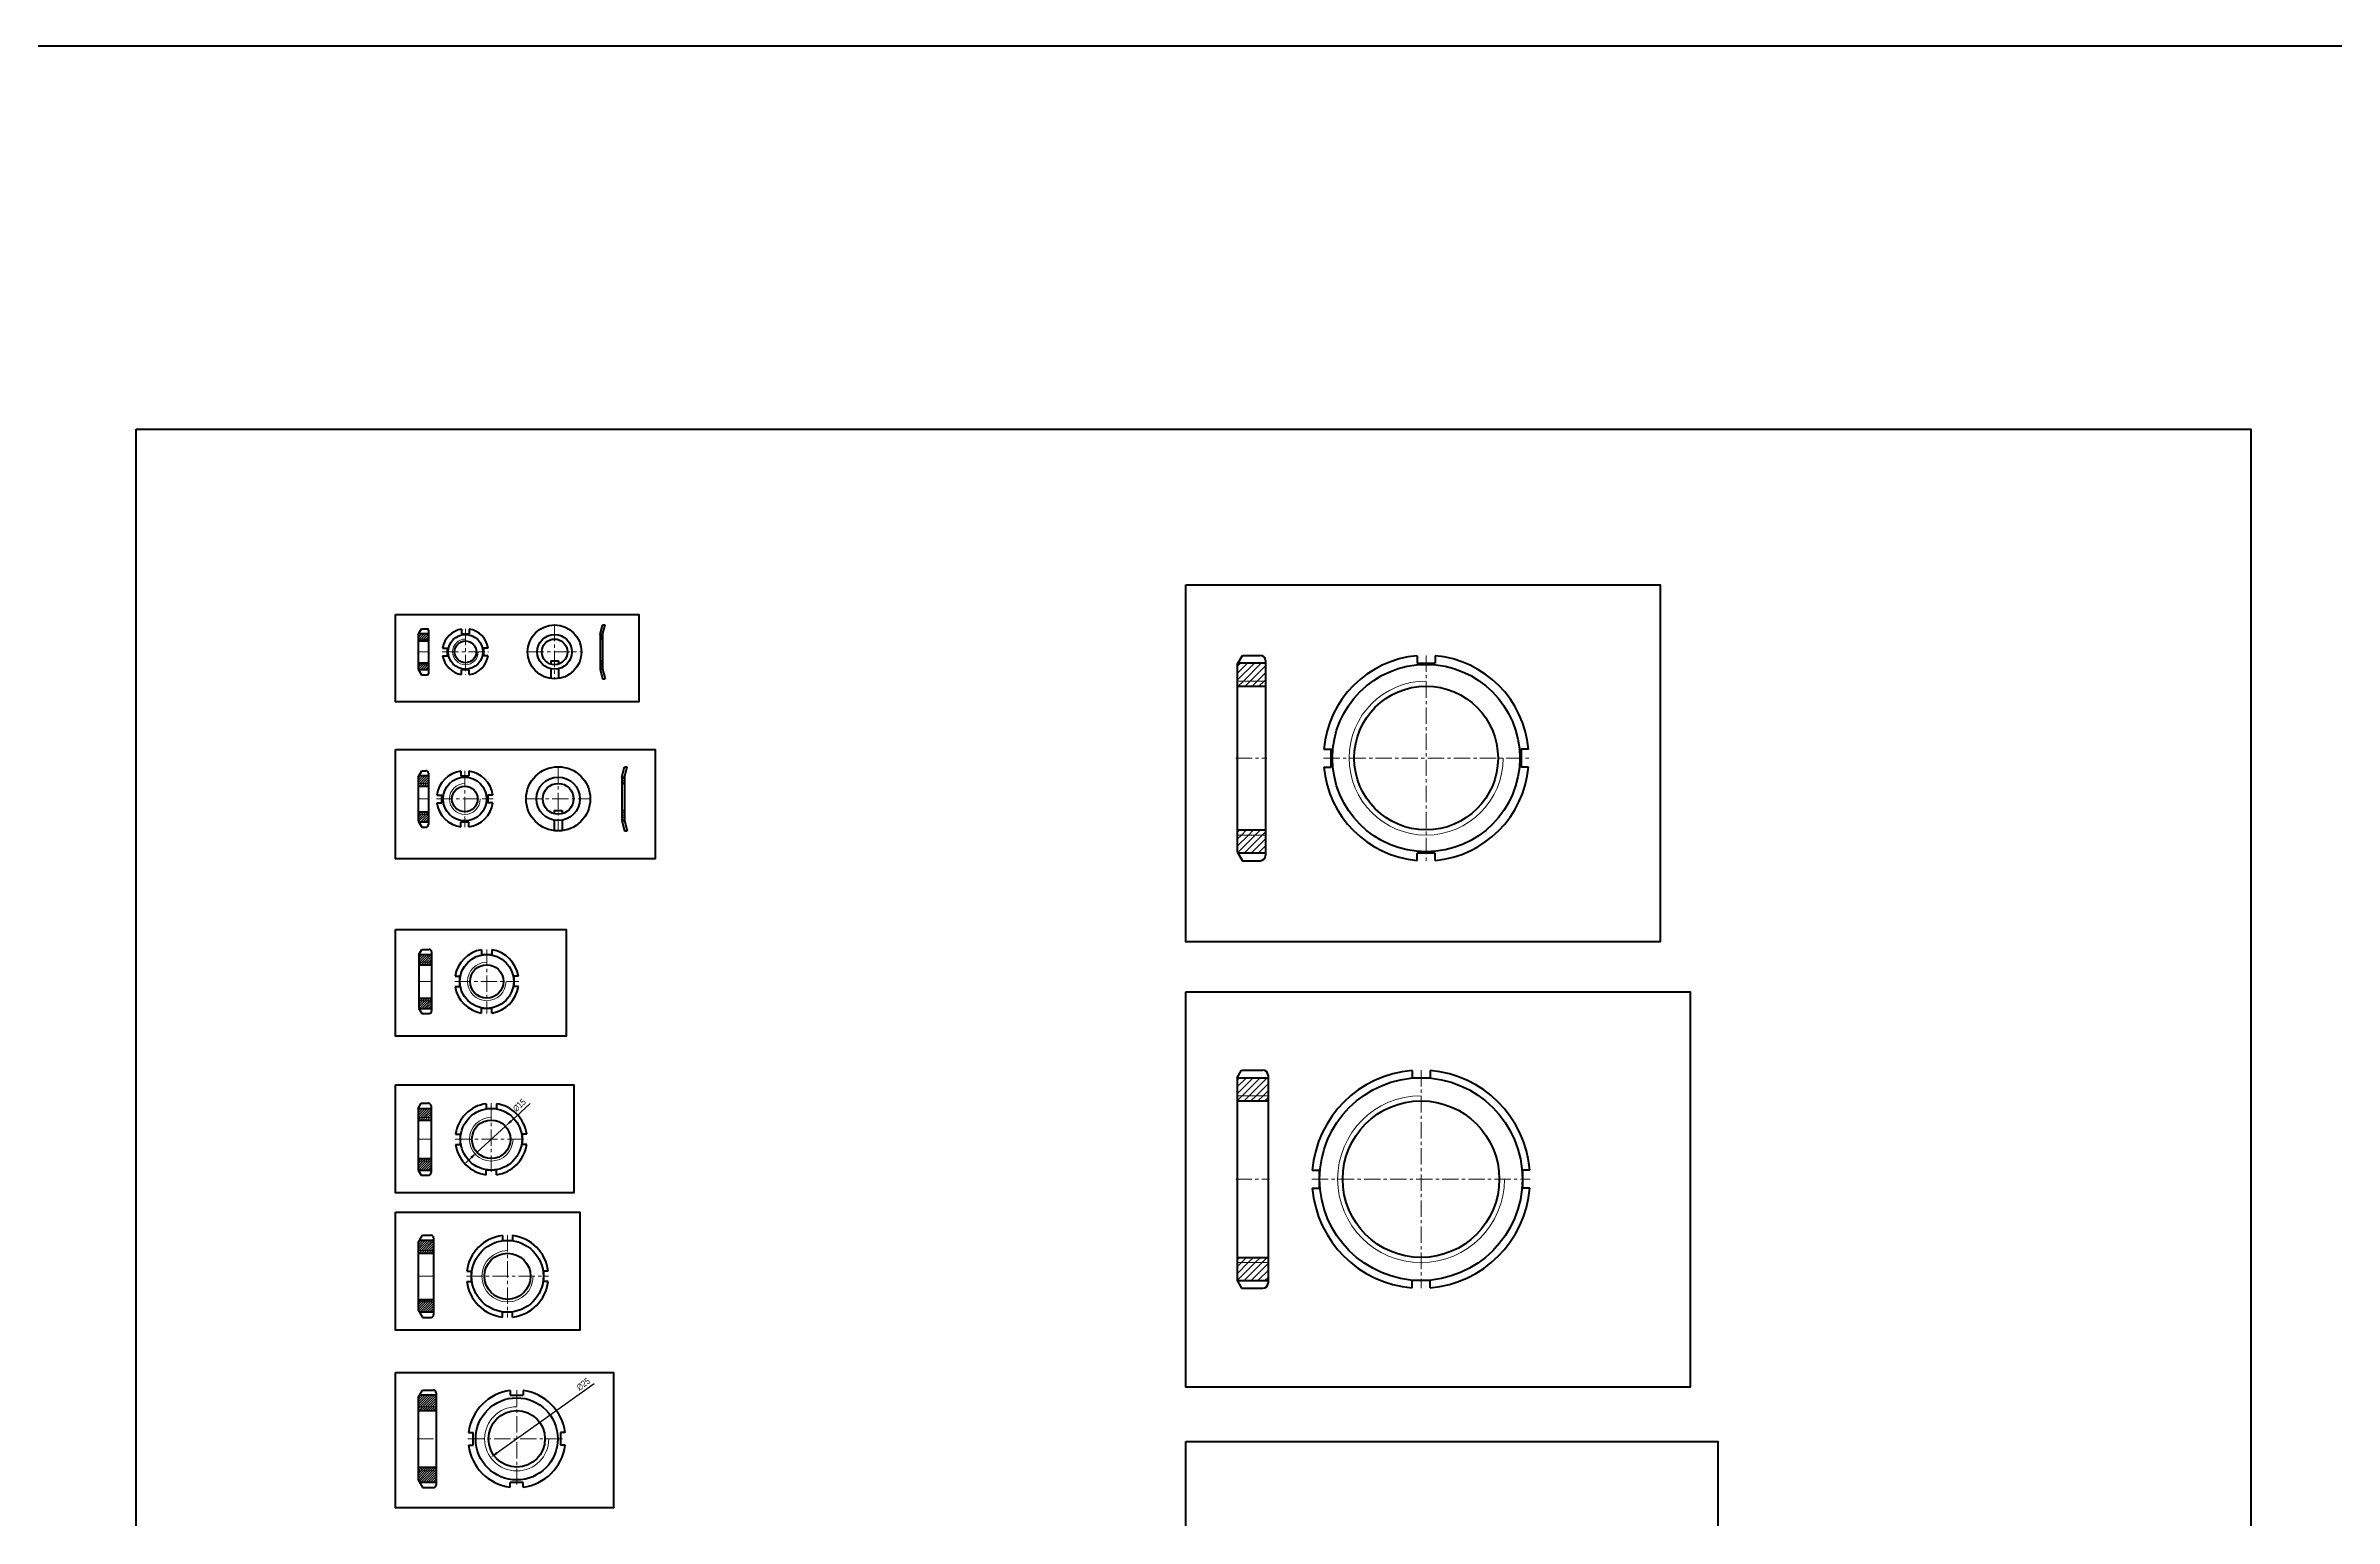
# Model space of a CAD drawing. Header units: millimetres. Extents: x -11382 to 23553, y -372 to 10786.
# Drawn here: x 5356 to 6248, y 5202 to 5775 of the extents above; entities that cross this region are included whole.
import ezdxf

# ---------------------------------------------------------------- set-up
doc = ezdxf.new("R2010")
doc.units = ezdxf.units.MM
doc.header["$LTSCALE"] = 0.2
doc.header["$PDMODE"] = 3
doc.linetypes.add('CENTER', pattern=[50.8, 31.75, -6.35, 6.35, -6.35])
doc.linetypes.add('HIDDEN', pattern=[9.525, 6.35, -3.175])
for name, color, linetype, lineweight in [('đường bao thấy', 7, 'Continuous', 40), ('đường mặt cắt', 160, 'Continuous', 15), ('đường nét chữ', 96, 'Continuous', 53), ('đường nét khuất', 4, 'HIDDEN', 15), ('đường nét mảnh', 220, 'Continuous', 15), ('đường nét tâm', 137, 'CENTER', 15)]:
    doc.layers.add(name, color=color, linetype=linetype, lineweight=lineweight)
doc.styles.add('nhat 2.5', font='arial.ttf', dxfattribs={"width": 0.8, "height": 2.5})
doc.dimstyles.new('nhật 2.5', dxfattribs={"dimtxt": 2.5, "dimasz": 3, "dimexe": 1.3, "dimexo": 0.5, "dimgap": 1, "dimtad": 1, "dimtxsty": 'nhat 2.5', "dimcen": 0, "dimadec": 0, "dimazin": 0, "dimtfac": 1, "dimtmove": 0, "dimatfit": 3, "dimfxl": 10, "dimarcsym": 1})
pattern_1 = [(45, (-167.93395, 1320.52456), (-0.449012806, 0.449012806), [])]
pattern_2 = [(45, (-168.77257, 1297.1873), (-0.449012806, 0.449012806), [])]
pattern_3 = [(45, (-179.223, 1276.542), (-0.449012806, 0.449012806), [])]
pattern_4 = [(45, (-181.2577, 1255.7567), (-0.449012806, 0.449012806), [])]
pattern_5 = [(45, (-183.4169, 1249.7841), (-0.449012806, 0.449012806), [])]
pattern_6 = [(45, (-184.42194, 1244.1053), (-0.449012806, 0.449012806), [])]
pattern_7 = [(45, (-80.5453, 1337.985), (-1.3470384, 1.3470384), [])]
pattern_8 = [(45, (-135.307, 1310.6918), (-1.3470384, 1.3470384), [])]

# ---------------------------------------------------------------- blocks, each defined once
blk = doc.blocks.new('*D84')
at = {"layer": 'Defpoints', "color": 0, "ltscale": 0.5, "transparency": 16777216}
for p in [(5535.3, 5354.47), (5524.25, 5344.32)]:
    blk.add_point(p, dxfattribs=at)
at = {"layer": 'đường bao thấy', "color": 0, "lineweight": -2, "ltscale": 0.5, "transparency": 16777216}
for p, q in [((5544.91, 5363.3), (5537.51, 5356.5)), ((5524.25, 5344.32), (5535.3, 5354.47)), ((5522.04, 5342.29), (5519.83, 5340.26))]:
    blk.add_line(p, q, dxfattribs=at)
at = {"layer": 'đường bao thấy', "color": 0, "ltscale": 0.5, "transparency": 16777216}
for points in [[(5537.17, 5356.87), (5537.84, 5356.13), (5535.3, 5354.47)], [(5521.7, 5342.66), (5522.38, 5341.93), (5524.25, 5344.32)]]:
    blk.add_solid(points, dxfattribs=at)
at = {"layer": 'đường bao thấy', "color": 0, "ltscale": 0.5, "transparency": 16777216, "insert": (5540.73, 5362.64), "char_height": 2.5, "attachment_point": 5, "rotation": 42.57112, "style": 'nhat 2.5'}
blk.add_mtext('∅15', dxfattribs=at)
blk = doc.blocks.new('*D85')
at = {"layer": 'Defpoints', "color": 0, "ltscale": 0.5, "transparency": 16777216}
for p in [(5549.9, 5239.93), (5529.53, 5225.43)]:
    blk.add_point(p, dxfattribs=at)
at = {"layer": 'đường bao thấy', "color": 0, "lineweight": -2, "ltscale": 0.5, "transparency": 16777216}
blk.add_line((5569.9, 5254.17), (5531.98, 5227.17), dxfattribs=at)
at = {"layer": 'đường bao thấy', "color": 0, "ltscale": 0.5, "transparency": 16777216}
blk.add_solid([(5531.69, 5227.58), (5532.27, 5226.76), (5529.53, 5225.43)], dxfattribs=at)
at = {"layer": 'đường bao thấy', "color": 0, "ltscale": 0.5, "transparency": 16777216, "insert": (5565.67, 5254.03), "char_height": 2.5, "attachment_point": 5, "rotation": 35.44286, "style": 'nhat 2.5'}
blk.add_mtext('∅25', dxfattribs=at)

msp = doc.modelspace()

# ---------------------------------------------------------------- hatches: boundary and pattern name
at = {"layer": 'đường mặt cắt'}
h = msp.add_hatch(dxfattribs=at)
h.set_pattern_fill('ANSI31', color=256, scale=0.2, style=0)
h.set_pattern_definition(pattern_1)
h.paths.add_polyline_path([(5505.314, 5544.27), (5505.314, 5546.27), (5501.459, 5546.27), (5501.314, 5546.02), (5501.314, 5544.27)])
h = msp.add_hatch(dxfattribs=at)
h.set_pattern_fill('ANSI31', color=256, scale=0.2, style=0)
h.set_pattern_definition(pattern_1)
h.paths.add_polyline_path([(5573.177, 5546.02), (5572.177, 5546.02), (5572.177, 5544.27), (5573.177, 5544.27)])
h = msp.add_hatch(dxfattribs=at)
h.set_pattern_fill('ANSI31', color=256, scale=0.2, style=0)
h.set_pattern_definition(pattern_1)
h.paths.add_polyline_path([(5501.314, 5544.27), (5501.314, 5543.52), (5505.314, 5543.52), (5505.314, 5544.27)])
h = msp.add_hatch(dxfattribs=at)
h.set_pattern_fill('ANSI31', color=256, scale=0.2, style=0)
h.set_pattern_definition(pattern_1)
h.paths.add_polyline_path([(5505.314, 5534.27), (5505.314, 5535.02), (5501.314, 5535.02), (5501.314, 5534.27)])
h = msp.add_hatch(dxfattribs=at)
h.set_pattern_fill('ANSI31', color=256, scale=0.2, style=0)
h.set_pattern_definition(pattern_1)
h.paths.add_polyline_path([(5501.314, 5534.27), (5501.314, 5532.52), (5501.459, 5532.27), (5505.314, 5532.27), (5505.314, 5534.27)])
h = msp.add_hatch(dxfattribs=at)
h.set_pattern_fill('ANSI31', color=256, scale=0.2, style=0)
h.set_pattern_definition(pattern_1)
h.paths.add_polyline_path([(5573.177, 5535.77), (5572.177, 5535.77), (5572.177, 5532.52), (5573.177, 5532.52)])
h = msp.add_hatch(dxfattribs=at)
h.set_pattern_fill('ANSI31', color=256, scale=0.6, style=0)
h.set_pattern_definition(pattern_7)
h.paths.add_polyline_path([(5820.698, 5534.899), (5820.41, 5534.399), (5820.41, 5527.899), (5831.41, 5527.899), (5831.41, 5534.899)])
h = msp.add_hatch(dxfattribs=at)
h.set_pattern_fill('ANSI31', color=256, scale=0.6, style=0)
h.set_pattern_definition(pattern_7)
h.paths.add_polyline_path([(5820.41, 5527.899), (5820.41, 5525.899), (5831.41, 5525.899), (5831.41, 5527.899)])
h = msp.add_hatch(dxfattribs=at)
h.set_pattern_fill('ANSI31', color=256, scale=0.2, style=0)
h.set_pattern_definition(pattern_2)
h.paths.add_polyline_path([(5501.603, 5490.956), (5501.314, 5490.456), (5501.314, 5487.956), (5505.314, 5487.956), (5505.314, 5490.956)])
h = msp.add_hatch(dxfattribs=at)
h.set_pattern_fill('ANSI31', color=256, scale=0.2, style=0)
h.set_pattern_definition(pattern_2)
h.paths.add_polyline_path([(5505.314, 5486.956), (5505.314, 5487.956), (5501.314, 5487.956), (5501.314, 5486.956)])
h = msp.add_hatch(dxfattribs=at)
h.set_pattern_fill('ANSI31', color=256, scale=0.2, style=0)
h.set_pattern_definition(pattern_2)
h.paths.add_polyline_path([(5581.68, 5490.509), (5580.68, 5490.509), (5580.68, 5488.009), (5581.68, 5488.009)])
h = msp.add_hatch(dxfattribs=at)
h.set_pattern_fill('ANSI31', color=256, scale=0.2, style=0)
h.set_pattern_definition(pattern_2)
h.paths.add_polyline_path([(5505.314, 5475.956), (5505.314, 5476.956), (5501.314, 5476.956), (5501.314, 5475.956)])
h = msp.add_hatch(dxfattribs=at)
h.set_pattern_fill('ANSI31', color=256, scale=0.2, style=0)
h.set_pattern_definition(pattern_2)
h.paths.add_polyline_path([(5505.314, 5475.956), (5501.314, 5475.956), (5501.314, 5473.456), (5501.603, 5472.956), (5505.314, 5472.956)])
h = msp.add_hatch(dxfattribs=at)
h.set_pattern_fill('ANSI31', color=256, scale=0.2, style=0)
h.set_pattern_definition(pattern_2)
h.paths.add_polyline_path([(5581.68, 5477.509), (5580.68, 5477.509), (5580.68, 5473.509), (5581.68, 5473.509)])
h = msp.add_hatch(dxfattribs=at)
h.set_pattern_fill('ANSI31', color=256, scale=0.6, style=0)
h.set_pattern_definition(pattern_7)
h.paths.add_polyline_path([(5820.41, 5469.899), (5820.41, 5467.899), (5831.41, 5467.899), (5831.41, 5469.899)])
h = msp.add_hatch(dxfattribs=at)
h.set_pattern_fill('ANSI31', color=256, scale=0.6, style=0)
h.set_pattern_definition(pattern_7)
h.paths.add_polyline_path([(5831.41, 5460.899), (5831.41, 5467.899), (5820.41, 5467.899), (5820.41, 5461.399), (5820.698, 5460.899)])
h = msp.add_hatch(dxfattribs=at)
h.set_pattern_fill('ANSI31', color=256, scale=0.2, style=0)
h.set_pattern_definition(pattern_3)
h.paths.add_polyline_path([(5501.564, 5421.382), (5501.564, 5418.382), (5506.564, 5418.382), (5506.564, 5421.382)])
h = msp.add_hatch(dxfattribs=at)
h.set_pattern_fill('ANSI31', color=256, scale=0.2, style=0)
h.set_pattern_definition(pattern_3)
h.paths.add_polyline_path([(5506.564, 5417.382), (5506.564, 5418.382), (5501.564, 5418.382), (5501.564, 5417.382)])
h = msp.add_hatch(dxfattribs=at)
h.set_pattern_fill('ANSI31', color=256, scale=0.2, style=0)
h.set_pattern_definition(pattern_3)
h.paths.add_polyline_path([(5506.564, 5403.382), (5506.564, 5404.382), (5501.564, 5404.382), (5501.564, 5403.382)])
h = msp.add_hatch(dxfattribs=at)
h.set_pattern_fill('ANSI31', color=256, scale=0.2, style=0)
h.set_pattern_definition(pattern_3)
h.paths.add_polyline_path([(5501.564, 5403.382), (5501.564, 5400.382), (5506.564, 5400.382), (5506.564, 5403.382)])
h = msp.add_hatch(dxfattribs=at)
h.set_pattern_fill('ANSI31', color=256, scale=0.6, style=0)
h.set_pattern_definition(pattern_8)
h.paths.add_polyline_path([(5820.41, 5373.357), (5820.41, 5366.357), (5832.41, 5366.357), (5832.41, 5373.357)])
h = msp.add_hatch(dxfattribs=at)
h.set_pattern_fill('ANSI31', color=256, scale=0.2, style=0)
h.set_pattern_definition(pattern_4)
h.paths.add_polyline_path([(5506.314, 5357.897), (5506.314, 5361.397), (5501.314, 5361.397), (5501.314, 5357.897)])
h = msp.add_hatch(dxfattribs=at)
h.set_pattern_fill('ANSI31', color=256, scale=0.6, style=0)
h.set_pattern_definition(pattern_8)
h.paths.add_polyline_path([(5820.41, 5366.357), (5820.41, 5364.357), (5832.41, 5364.357), (5832.41, 5366.357)])
h = msp.add_hatch(dxfattribs=at)
h.set_pattern_fill('ANSI31', color=256, scale=0.2, style=0)
h.set_pattern_definition(pattern_4)
h.paths.add_polyline_path([(5506.314, 5356.897), (5506.314, 5357.897), (5501.314, 5357.897), (5501.314, 5356.897)])
h = msp.add_hatch(dxfattribs=at)
h.set_pattern_fill('ANSI31', color=256, scale=0.2, style=0)
h.set_pattern_definition(pattern_4)
h.paths.add_polyline_path([(5506.314, 5340.897), (5506.314, 5341.897), (5501.314, 5341.897), (5501.314, 5340.897)])
h = msp.add_hatch(dxfattribs=at)
h.set_pattern_fill('ANSI31', color=256, scale=0.2, style=0)
h.set_pattern_definition(pattern_4)
h.paths.add_polyline_path([(5501.314, 5340.897), (5501.314, 5337.397), (5506.314, 5337.397), (5506.314, 5340.897)])
h = msp.add_hatch(dxfattribs=at)
h.set_pattern_fill('ANSI31', color=256, scale=0.2, style=0)
h.set_pattern_definition(pattern_5)
h.paths.add_polyline_path([(5501.314, 5306.006), (5507.314, 5306.006), (5507.314, 5310.006), (5501.892, 5310.006), (5501.314, 5309.006)])
h = msp.add_hatch(dxfattribs=at)
h.set_pattern_fill('ANSI31', color=256, scale=0.2, style=0)
h.set_pattern_definition(pattern_5)
h.paths.add_polyline_path([(5507.314, 5305.006), (5507.314, 5306.006), (5501.314, 5306.006), (5501.314, 5305.006)])
h = msp.add_hatch(dxfattribs=at)
h.set_pattern_fill('ANSI31', color=256, scale=0.6, style=0)
h.set_pattern_definition(pattern_8)
h.paths.add_polyline_path([(5820.41, 5303.357), (5820.41, 5301.357), (5832.41, 5301.357), (5832.41, 5303.357)])
h = msp.add_hatch(dxfattribs=at)
h.set_pattern_fill('ANSI31', color=256, scale=0.6, style=0)
h.set_pattern_definition(pattern_8)
h.paths.add_polyline_path([(5820.41, 5301.357), (5820.41, 5294.357), (5832.41, 5294.357), (5832.41, 5301.357)])
h = msp.add_hatch(dxfattribs=at)
h.set_pattern_fill('ANSI31', color=256, scale=0.2, style=0)
h.set_pattern_definition(pattern_5)
h.paths.add_polyline_path([(5501.314, 5287.006), (5501.314, 5286.006), (5507.314, 5286.006), (5507.314, 5287.006)])
h = msp.add_hatch(dxfattribs=at)
h.set_pattern_fill('ANSI31', color=256, scale=0.2, style=0)
h.set_pattern_definition(pattern_5)
h.paths.add_polyline_path([(5507.314, 5282.006), (5507.314, 5286.006), (5501.314, 5286.006), (5501.314, 5283.006), (5501.892, 5282.006)])
h = msp.add_hatch(dxfattribs=at)
h.set_pattern_fill('ANSI31', color=256, scale=0.2, style=0)
h.set_pattern_definition(pattern_6)
h.paths.add_polyline_path([(5508.314, 5245.181), (5508.314, 5249.681), (5501.892, 5249.681), (5501.314, 5248.681), (5501.314, 5245.181)])
h = msp.add_hatch(dxfattribs=at)
h.set_pattern_fill('ANSI31', color=256, scale=0.2, style=0)
h.set_pattern_definition(pattern_6)
h.paths.add_polyline_path([(5508.314, 5243.681), (5508.314, 5245.181), (5501.314, 5245.181), (5501.314, 5243.681)])
h = msp.add_hatch(dxfattribs=at)
h.set_pattern_fill('ANSI31', color=256, scale=0.2, style=0)
h.set_pattern_definition(pattern_6)
h.paths.add_polyline_path([(5508.314, 5220.181), (5508.314, 5221.681), (5501.314, 5221.681), (5501.314, 5220.181)])
h = msp.add_hatch(dxfattribs=at)
h.set_pattern_fill('ANSI31', color=256, scale=0.2, style=0)
h.set_pattern_definition(pattern_6)
h.paths.add_polyline_path([(5508.314, 5215.681), (5508.314, 5220.181), (5501.314, 5220.181), (5501.314, 5216.681), (5501.892, 5215.681)])
at = {"layer": 'đường nét khuất', "ltscale": 0.5}
h = msp.add_hatch(dxfattribs=at)
h.set_pattern_fill('ANSI31', color=256, style=0)
h.paths.add_polyline_path([(6060.627, 5405.536), (6057.627, 5405.536), (6058.077, 5405.086), (6060.627, 5405.086)])

# ---------------------------------------------------------------- linework, layer by layer
at = {"layer": 'đường bao thấy'}
for p, q in [((5501.314, 5546.02), (5502.613, 5548.27)), ((5501.314, 5546.02), (5501.314, 5532.52)), ((5505.314, 5546.27), (5501.459, 5546.27)), ((5502.613, 5548.27), (5504.814, 5548.27)), ((5505.314, 5547.77), (5505.314, 5530.77)), ((5518.223, 5548.144), (5518.223, 5546.27)), ((5518.223, 5546.27), (5521.223, 5546.27)), ((5521.223, 5548.144), (5521.223, 5546.27)), ((5572.177, 5546.02), (5573.182, 5549.77)), ((5572.177, 5546.02), (5572.177, 5532.52)), ((5572.177, 5546.02), (5573.177, 5546.02)), ((5573.177, 5546.02), (5574.182, 5549.77)), ((5573.177, 5546.02), (5573.177, 5532.52)), ((5573.182, 5549.77), (5574.182, 5549.77)), ((5501.314, 5543.52), (5505.314, 5543.52)), ((5510.849, 5540.77), (5512.723, 5540.77)), ((5510.849, 5537.77), (5512.723, 5537.77)), ((5512.723, 5537.77), (5512.723, 5540.77)), ((5528.597, 5540.77), (5526.723, 5540.77)), ((5526.723, 5540.77), (5526.723, 5537.77)), ((5528.597, 5537.77), (5526.723, 5537.77)), ((5572.177, 5544.27), (5573.177, 5544.27)), ((5820.41, 5534.399), (5822.43, 5537.899)), ((5822.43, 5537.899), (5829.41, 5537.899)), ((5890.516, 5537.746), (5890.516, 5534.899)), ((5897.516, 5537.746), (5897.516, 5534.899)), ((5501.314, 5535.02), (5505.314, 5535.02)), ((5501.314, 5532.52), (5502.613, 5530.27)), ((5505.314, 5532.27), (5501.459, 5532.27)), ((5502.613, 5530.27), (5504.814, 5530.27)), ((5518.223, 5530.396), (5518.223, 5532.27)), ((5521.223, 5532.27), (5518.223, 5532.27)), ((5521.223, 5530.396), (5521.223, 5532.27)), ((5552.962, 5535.77), (5552.962, 5534.5)), ((5552.962, 5535.77), (5555.962, 5535.77)), ((5552.962, 5532.688), (5552.962, 5528.877)), ((5555.962, 5535.77), (5555.962, 5534.5)), ((5555.962, 5532.688), (5555.962, 5528.877)), ((5572.177, 5535.77), (5573.177, 5535.77)), ((5572.177, 5532.52), (5573.182, 5528.77)), ((5572.177, 5532.52), (5573.177, 5532.52)), ((5573.177, 5532.52), (5574.182, 5528.77)), ((5573.182, 5528.77), (5574.182, 5528.77)), ((5820.41, 5534.399), (5820.41, 5461.399)), ((5831.41, 5534.899), (5820.698, 5534.899)), ((5831.41, 5535.899), (5831.41, 5459.899)), ((5890.516, 5534.899), (5897.516, 5534.899)), ((5820.41, 5525.899), (5831.41, 5525.899)), ((5854.17, 5501.399), (5857.016, 5501.399)), ((5857.016, 5494.399), (5857.016, 5501.399)), ((5933.863, 5501.399), (5931.016, 5501.399)), ((5931.016, 5501.399), (5931.016, 5494.399)), ((5501.314, 5490.456), (5502.758, 5492.956)), ((5502.758, 5492.956), (5504.314, 5492.956)), ((5517.991, 5492.854), (5517.991, 5490.956)), ((5520.991, 5492.854), (5520.991, 5490.956)), ((5580.68, 5490.509), (5581.752, 5494.509)), ((5581.68, 5490.509), (5582.752, 5494.509)), ((5581.752, 5494.509), (5582.752, 5494.509)), ((5854.17, 5494.399), (5857.016, 5494.399)), ((5933.863, 5494.399), (5931.016, 5494.399)), ((5501.314, 5490.456), (5501.314, 5473.456)), ((5501.314, 5486.956), (5505.314, 5486.956)), ((5505.314, 5490.956), (5501.603, 5490.956)), ((5505.314, 5491.956), (5505.314, 5471.956)), ((5508.593, 5483.456), (5510.491, 5483.456)), ((5510.491, 5480.456), (5510.491, 5483.456)), ((5517.991, 5490.956), (5520.991, 5490.956)), ((5530.388, 5483.456), (5528.491, 5483.456)), ((5528.491, 5483.456), (5528.491, 5480.456)), ((5580.68, 5490.509), (5580.68, 5473.509)), ((5580.68, 5490.509), (5581.68, 5490.509)), ((5580.68, 5488.009), (5581.68, 5488.009)), ((5581.68, 5490.509), (5581.68, 5473.509)), ((5501.314, 5476.956), (5505.314, 5476.956)), ((5508.593, 5480.456), (5510.491, 5480.456)), ((5530.388, 5480.456), (5528.491, 5480.456)), ((5554.356, 5477.509), (5554.356, 5476.2)), ((5554.356, 5477.509), (5557.356, 5477.509)), ((5557.356, 5477.509), (5557.356, 5476.2)), ((5580.68, 5477.509), (5581.68, 5477.509)), ((5501.314, 5473.456), (5502.758, 5470.956)), ((5505.314, 5472.956), (5501.603, 5472.956)), ((5502.758, 5470.956), (5504.314, 5470.956)), ((5517.991, 5471.059), (5517.991, 5472.956)), ((5520.991, 5472.956), (5517.991, 5472.956)), ((5520.991, 5471.059), (5520.991, 5472.956)), ((5554.356, 5473.643), (5554.356, 5469.6)), ((5557.356, 5473.643), (5557.356, 5469.617)), ((5580.68, 5473.509), (5581.752, 5469.509)), ((5580.68, 5473.509), (5581.68, 5473.509)), ((5581.68, 5473.509), (5582.752, 5469.509)), ((5581.752, 5469.509), (5582.752, 5469.509)), ((5820.41, 5469.899), (5831.41, 5469.899)), ((5820.41, 5461.399), (5822.43, 5457.899)), ((5831.41, 5460.899), (5820.698, 5460.899)), ((5822.43, 5457.899), (5829.41, 5457.899)), ((5890.516, 5458.053), (5890.516, 5460.899)), ((5897.516, 5460.899), (5890.516, 5460.899)), ((5897.516, 5458.053), (5897.516, 5460.899)), ((5501.564, 5421.382), (5502.719, 5423.382)), ((5501.564, 5421.382), (5501.564, 5400.382)), ((5501.564, 5421.382), (5506.564, 5421.382)), ((5502.719, 5423.382), (5505.564, 5423.382)), ((5506.564, 5422.382), (5506.564, 5399.382)), ((5526.037, 5423.221), (5526.037, 5421.382)), ((5526.037, 5421.382), (5530.037, 5421.382)), ((5530.037, 5423.221), (5530.037, 5421.382)), ((5501.564, 5417.382), (5506.564, 5417.382)), ((5515.698, 5412.882), (5517.537, 5412.882)), ((5517.537, 5408.882), (5517.537, 5412.882)), ((5540.376, 5412.882), (5538.537, 5412.882)), ((5538.537, 5412.882), (5538.537, 5408.882)), ((5501.564, 5404.382), (5506.564, 5404.382)), ((5515.698, 5408.882), (5517.537, 5408.882)), ((5540.376, 5408.882), (5538.537, 5408.882)), ((5501.564, 5400.382), (5506.564, 5400.382)), ((5501.564, 5400.382), (5502.719, 5398.382)), ((5502.719, 5398.382), (5505.564, 5398.382)), ((5526.037, 5398.543), (5526.037, 5400.382)), ((5530.037, 5400.382), (5526.037, 5400.382)), ((5530.037, 5398.543), (5530.037, 5400.382)), ((5820.41, 5373.357), (5822.14, 5376.355)), ((5822.14, 5376.355), (5830.41, 5376.355)), ((5820.41, 5373.357), (5820.41, 5294.357)), ((5820.41, 5373.357), (5832.41, 5373.357)), ((5832.41, 5374.355), (5832.41, 5293.357)), ((5888.523, 5376.213), (5888.523, 5373.357)), ((5888.523, 5373.357), (5895.523, 5373.357)), ((5895.523, 5376.213), (5895.523, 5373.357)), ((5501.314, 5361.397), (5502.469, 5363.397)), ((5501.314, 5361.397), (5501.314, 5337.397)), ((5501.314, 5361.397), (5506.314, 5361.397)), ((5502.469, 5363.397), (5505.314, 5363.397)), ((5506.314, 5362.397), (5506.314, 5336.397)), ((5527.773, 5363.254), (5527.773, 5361.397)), ((5527.773, 5361.397), (5531.773, 5361.397)), ((5531.773, 5363.254), (5531.773, 5361.397)), ((5820.41, 5364.357), (5832.41, 5364.357)), ((5501.314, 5356.897), (5506.314, 5356.897)), ((5515.916, 5351.397), (5517.773, 5351.397)), ((5517.773, 5347.397), (5517.773, 5351.397)), ((5543.629, 5351.397), (5541.773, 5351.397)), ((5541.773, 5351.397), (5541.773, 5347.397)), ((5501.314, 5341.897), (5506.314, 5341.897)), ((5515.916, 5347.397), (5517.773, 5347.397)), ((5543.629, 5347.397), (5541.773, 5347.397)), ((5501.314, 5337.397), (5506.314, 5337.397)), ((5501.314, 5337.397), (5502.469, 5335.397)), ((5502.469, 5335.397), (5505.314, 5335.397)), ((5527.773, 5335.541), (5527.773, 5337.397)), ((5531.773, 5337.397), (5527.773, 5337.397)), ((5531.773, 5335.541), (5531.773, 5337.397)), ((5849.668, 5337.357), (5852.523, 5337.357)), ((5852.523, 5330.357), (5852.523, 5337.357)), ((5934.379, 5337.357), (5931.523, 5337.357)), ((5931.523, 5337.357), (5931.523, 5330.357)), ((5849.668, 5330.357), (5852.523, 5330.357)), ((5934.379, 5330.357), (5931.523, 5330.357)), ((5501.314, 5309.006), (5503.046, 5312.006)), ((5501.314, 5309.006), (5501.314, 5283.006)), ((5501.314, 5305.006), (5507.314, 5305.006)), ((5507.314, 5310.006), (5501.892, 5310.006)), ((5503.046, 5312.006), (5506.314, 5312.006)), ((5507.314, 5311.006), (5507.314, 5281.006)), ((5534.116, 5311.881), (5534.116, 5310.006)), ((5534.116, 5310.006), (5538.116, 5310.006)), ((5538.116, 5311.881), (5538.116, 5310.006)), ((5520.241, 5298.006), (5522.116, 5298.006)), ((5522.116, 5294.006), (5522.116, 5298.006)), ((5551.99, 5298.006), (5550.116, 5298.006)), ((5550.116, 5298.006), (5550.116, 5294.006)), ((5820.41, 5303.357), (5832.41, 5303.357)), ((5520.241, 5294.006), (5522.116, 5294.006)), ((5551.99, 5294.006), (5550.116, 5294.006)), ((5820.41, 5294.357), (5832.41, 5294.357)), ((5820.41, 5294.357), (5822.142, 5291.357)), ((5822.142, 5291.357), (5830.41, 5291.357)), ((5888.523, 5291.501), (5888.523, 5294.357)), ((5895.523, 5294.357), (5888.523, 5294.357)), ((5895.523, 5291.501), (5895.523, 5294.357)), ((5501.314, 5287.006), (5507.314, 5287.006)), ((5501.314, 5283.006), (5503.046, 5280.006)), ((5507.314, 5282.006), (5501.892, 5282.006)), ((5503.046, 5280.006), (5506.314, 5280.006)), ((5534.116, 5280.132), (5534.116, 5282.006)), ((5538.116, 5282.006), (5534.116, 5282.006)), ((5538.116, 5280.132), (5538.116, 5282.006)), ((5501.314, 5248.681), (5503.046, 5251.681)), ((5503.046, 5251.681), (5507.314, 5251.681)), ((5537.215, 5251.516), (5537.215, 5249.681)), ((5542.215, 5251.516), (5542.215, 5249.681)), ((5501.314, 5248.681), (5501.314, 5216.681)), ((5501.314, 5243.681), (5508.314, 5243.681)), ((5508.314, 5249.681), (5501.892, 5249.681)), ((5508.314, 5250.681), (5508.314, 5214.681)), ((5537.215, 5249.681), (5542.215, 5249.681)), ((5520.88, 5235.181), (5522.715, 5235.181)), ((5522.715, 5230.181), (5522.715, 5235.181)), ((5558.55, 5235.181), (5556.715, 5235.181)), ((5556.715, 5235.181), (5556.715, 5230.181)), ((5520.88, 5230.181), (5522.715, 5230.181)), ((5558.55, 5230.181), (5556.715, 5230.181)), ((5501.314, 5221.681), (5508.314, 5221.681)), ((5501.314, 5216.681), (5503.046, 5213.681)), ((5508.314, 5215.681), (5501.892, 5215.681)), ((5503.046, 5213.681), (5507.314, 5213.681)), ((5537.215, 5213.846), (5537.215, 5215.681)), ((5542.215, 5215.681), (5537.215, 5215.681)), ((5542.215, 5213.846), (5542.215, 5215.681))]:
    msp.add_line(p, q, dxfattribs=at)
at = {"layer": 'đường bao thấy', "ltscale": 0.5}
msp.add_lwpolyline([(-1640.551, 5775.37), (7573.634, 5775.37), (7573.634, 1397.743), (-1640.551, 1397.743)], close=True, dxfattribs=at)
at = {"layer": 'đường bao thấy'}
for points in [[(5391.466, 5626.056), (6215.343, 5626.056), (6215.343, 4523.273), (5391.466, 4523.273)], [(5800.41, 5565.387), (5985.173, 5565.387), (5985.173, 5426.339), (5800.41, 5426.339)], [(5492.535, 5553.875), (5587.253, 5553.875), (5587.253, 5519.755), (5492.535, 5519.755)], [(5492.535, 5501.217), (5593.613, 5501.217), (5593.613, 5458.61), (5492.535, 5458.61)], [(5492.535, 5431.078), (5559.017, 5431.078), (5559.017, 5389.499), (5492.535, 5389.499)], [(5800.41, 5406.859), (5996.847, 5406.859), (5996.847, 5252.823), (5800.41, 5252.823)], [(5492.535, 5370.569), (5561.916, 5370.569), (5561.916, 5328.542), (5492.535, 5328.542)], [(5492.535, 5321.019), (5564.307, 5321.019), (5564.307, 5275.083), (5492.535, 5275.083)], [(5492.535, 5258.523), (5577.394, 5258.523), (5577.394, 5205.806), (5492.535, 5205.806)], [(5800.41, 5231.636), (6007.706, 5231.636), (6007.706, 5071.772), (5800.41, 5071.772)]]:
    msp.add_lwpolyline(points, close=True, dxfattribs=at)
for centre, radius in [((5519.723, 5539.27), 6.75), ((5554.462, 5539.27), 6.75), ((5519.723, 5539.27), 4.25), ((5554.462, 5539.27), 5), ((5894.016, 5497.899), 36.5), ((5894.016, 5497.899), 28), ((5519.491, 5481.956), 8.5), ((5519.491, 5481.956), 5), ((5555.856, 5482.009), 8.5), ((5555.856, 5482.009), 6), ((5528.037, 5410.882), 10.5), ((5528.037, 5410.882), 6.5), ((5892.023, 5333.857), 39.5), ((5529.773, 5349.397), 12), ((5892.023, 5333.857), 30.5), ((5529.773, 5349.397), 7.5), ((5536.116, 5296.006), 14), ((5536.116, 5296.006), 9), ((5539.715, 5232.681), 16), ((5539.715, 5232.681), 11)]:
    msp.add_circle(centre, radius, dxfattribs=at)
for centre, radius, start, end in [((5504.814, 5547.77), 0.5, 0, 90), ((5519.723, 5539.27), 9, 99.594068, 170.405932), ((5519.723, 5539.27), 9, 9.594068, 80.405932), ((5519.723, 5539.27), 9, 189.594068, 260.405932), ((5519.723, 5539.27), 9, 279.594068, 350.405932), ((5829.41, 5535.899), 2, 0, 90), ((5894.016, 5497.899), 40, 95.0198, 174.9802), ((5894.016, 5497.899), 40, 5.0198, 84.9802), ((5504.814, 5530.77), 0.5, 270, 0), ((5504.314, 5491.956), 1, 0, 90), ((5519.491, 5481.956), 11, 97.83748, 172.16252), ((5519.491, 5481.956), 11, 7.83748, 82.16252), ((5894.016, 5497.899), 40, 185.0198, 264.9802), ((5894.016, 5497.899), 40, 275.0198, 354.9802), ((5519.491, 5481.956), 11, 187.83748, 262.16252), ((5519.491, 5481.956), 11, 277.83748, 352.16252), ((5504.314, 5471.956), 1, 270, 0), ((5829.41, 5459.899), 2, 270, 0), ((5505.564, 5422.382), 1, 0, 90), ((5528.037, 5410.882), 12.5, 99.206896, 170.793104), ((5528.037, 5410.882), 12.5, 9.206896, 80.793104), ((5528.037, 5410.882), 12.5, 189.206896, 260.793104), ((5528.037, 5410.882), 12.5, 279.206896, 350.793104), ((5505.564, 5399.382), 1, 270, 0), ((5830.41, 5374.355), 2, 0, 90), ((5892.023, 5333.857), 42.5, 94.723826, 175.276174), ((5892.023, 5333.857), 42.5, 4.723826, 85.276174), ((5505.314, 5362.397), 1, 0, 90), ((5529.773, 5349.397), 14, 98.213211, 171.786789), ((5529.773, 5349.397), 14, 8.213211, 81.786789), ((5529.773, 5349.397), 14, 188.213211, 261.786789), ((5529.773, 5349.397), 14, 278.213211, 351.786789), ((5505.314, 5336.397), 1, 270, 0), ((5892.023, 5333.857), 42.5, 184.723826, 265.276174), ((5892.023, 5333.857), 42.5, 274.723826, 355.276174), ((5506.314, 5311.006), 1, 0, 90), ((5536.116, 5296.006), 16, 97.180756, 172.819244), ((5536.116, 5296.006), 16, 7.180756, 82.819244), ((5536.116, 5296.006), 16, 187.180756, 262.819244), ((5536.116, 5296.006), 16, 277.180756, 352.819244), ((5830.41, 5293.357), 2, 270, 0), ((5506.314, 5281.006), 1, 270, 0), ((5507.314, 5250.681), 1, 0, 90), ((5539.715, 5232.681), 19, 97.560843, 172.439157), ((5539.715, 5232.681), 19, 7.560843, 82.439157), ((5539.715, 5232.681), 19, 187.560843, 262.439157), ((5539.715, 5232.681), 19, 277.560843, 352.439157), ((5507.314, 5214.681), 1, 270, 0)]:
    msp.add_arc(centre, radius, start, end, dxfattribs=at)
at = {"layer": 'đường nét chữ'}
for centre, radius in [((5554.462, 5539.27), 10.5), ((5555.856, 5482.009), 12.5)]:
    msp.add_circle(centre, radius, dxfattribs=at)
at = {"layer": 'đường nét mảnh'}
for p, q in [((5501.314, 5544.27), (5505.314, 5544.27)), ((5501.314, 5534.27), (5505.314, 5534.27)), ((5820.41, 5527.899), (5831.41, 5527.899)), ((5501.314, 5487.956), (5505.314, 5487.956)), ((5501.314, 5475.956), (5505.314, 5475.956)), ((5820.41, 5467.899), (5831.41, 5467.899)), ((5501.564, 5418.382), (5506.564, 5418.382)), ((5501.564, 5403.382), (5506.564, 5403.382)), ((5820.41, 5366.357), (5832.41, 5366.357)), ((5501.314, 5357.897), (5506.314, 5357.897)), ((5501.314, 5340.897), (5506.314, 5340.897)), ((5501.314, 5306.006), (5507.314, 5306.006)), ((5820.41, 5301.357), (5832.41, 5301.357)), ((5501.314, 5286.006), (5507.314, 5286.006)), ((5501.314, 5245.181), (5508.314, 5245.181)), ((5501.314, 5220.181), (5508.314, 5220.181))]:
    msp.add_line(p, q, dxfattribs=at)
for centre, radius in [((5519.723, 5539.27), 5), ((5894.016, 5497.899), 30), ((5519.491, 5481.956), 6), ((5528.037, 5410.882), 7.5), ((5892.023, 5333.857), 32.5), ((5529.773, 5349.397), 8.5), ((5536.116, 5296.006), 10), ((5539.715, 5232.681), 12.5)]:
    msp.add_arc(centre, radius, 90, 0, dxfattribs=at)
at = {"layer": 'đường nét tâm'}
for p, q in [((5519.723, 5548.27), (5519.723, 5530.27)), ((5554.462, 5549.77), (5554.462, 5528.77)), ((5501.114, 5539.27), (5505.514, 5539.27)), ((5510.723, 5539.27), (5528.723, 5539.27)), ((5543.962, 5539.27), (5564.962, 5539.27)), ((5894.016, 5537.899), (5894.016, 5457.899)), ((5519.491, 5492.956), (5519.491, 5470.956)), ((5555.856, 5494.509), (5555.856, 5469.509)), ((5819.86, 5497.899), (5831.96, 5497.899)), ((5854.016, 5497.899), (5934.016, 5497.899)), ((5501.114, 5481.956), (5505.514, 5481.956)), ((5508.491, 5481.956), (5530.491, 5481.956)), ((5543.356, 5482.009), (5568.356, 5482.009)), ((5528.037, 5423.382), (5528.037, 5398.382)), ((5501.314, 5410.882), (5506.814, 5410.882)), ((5515.537, 5410.882), (5540.537, 5410.882)), ((5892.023, 5376.357), (5892.023, 5291.357)), ((5529.773, 5363.397), (5529.773, 5335.397)), ((5501.064, 5349.397), (5506.564, 5349.397)), ((5515.773, 5349.397), (5543.773, 5349.397)), ((5819.81, 5333.857), (5833.01, 5333.857)), ((5849.523, 5333.857), (5934.523, 5333.857)), ((5536.116, 5312.006), (5536.116, 5280.006)), ((5501.014, 5296.006), (5507.614, 5296.006)), ((5520.116, 5296.006), (5552.116, 5296.006)), ((5539.715, 5251.681), (5539.715, 5213.681)), ((5500.962, 5232.681), (5508.662, 5232.681)), ((5520.715, 5232.681), (5558.715, 5232.681))]:
    msp.add_line(p, q, dxfattribs=at)

# ---------------------------------------------------------------- dimensions: what is measured, and where the dimension line sits
at = {"layer": 'đường bao thấy', "ltscale": 0.5}
dim = msp.add_diameter_dim_2p(p1=(5524.249, 5344.323), p2=(5535.296, 5354.471), dimstyle='nhật 2.5', dxfattribs=at)
dim.commit()
dim.dimension.update_dxf_attribs({"geometry": '*D84', "text_midpoint": (5540.725, 5362.645)})
dim = msp.add_diameter_dim_2p(p1=(5549.899, 5239.929), p2=(5529.532, 5225.432), dimstyle='nhật 2.5', override={"dimtmove": 1}, dxfattribs=at)
dim.commit()
dim.dimension.update_dxf_attribs({"geometry": '*D85', "text_midpoint": (5567.027, 5252.121), "dimtype": 163})

doc.saveas('drawing.dxf')
